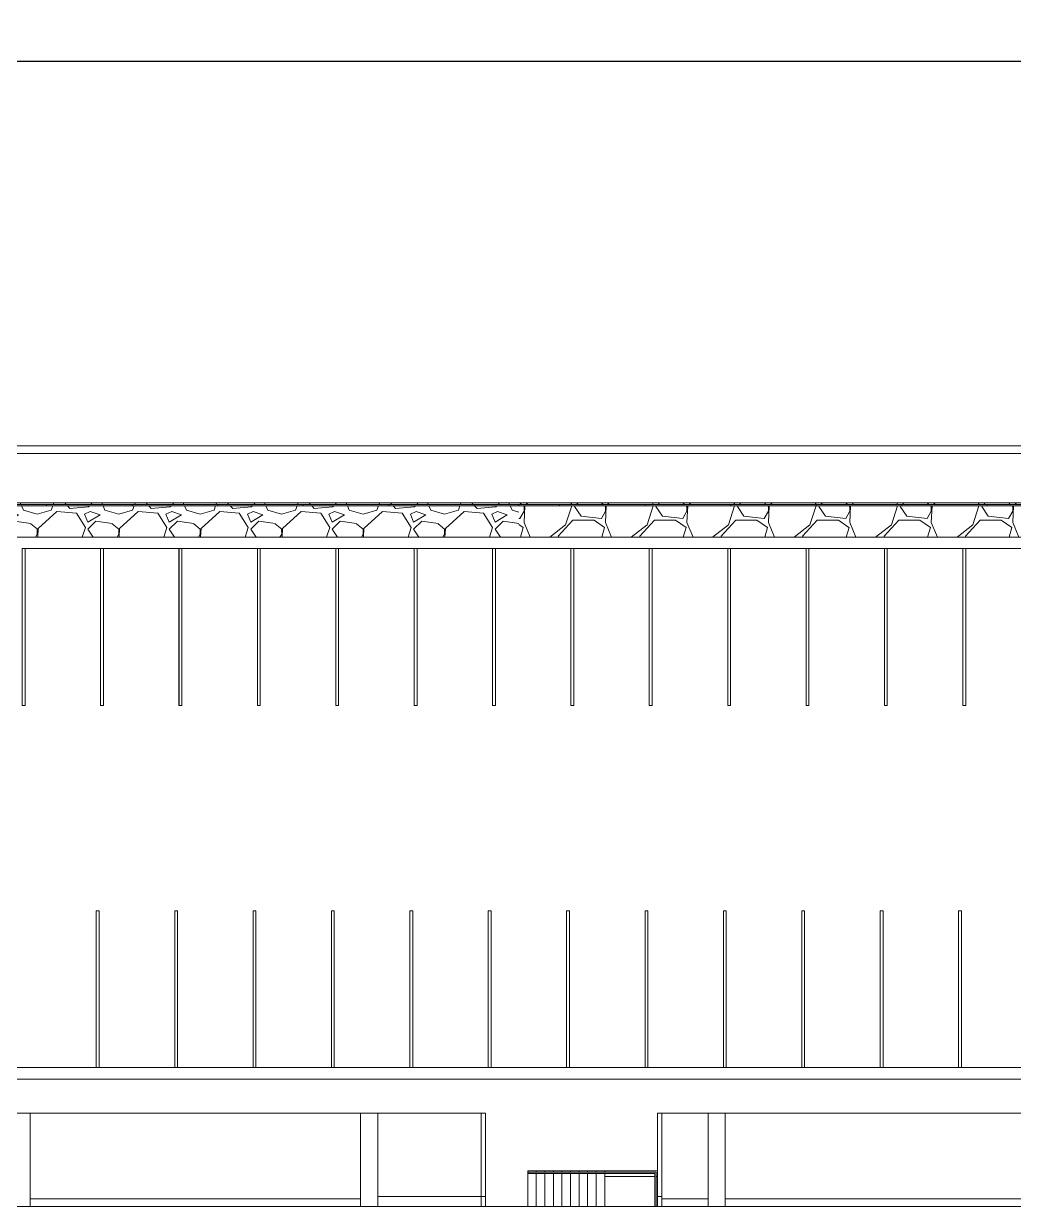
# Model space of a CAD drawing. Header units: metres. Extents: x -55 to 263, y -124 to 62.
# Drawn here: x 36.65 to 71.4, y 15.48 to 56.94 of the extents above; entities that cross this region are included whole.
import ezdxf

# ---------------------------------------------------------------- set-up
doc = ezdxf.new("R2010")
doc.units = ezdxf.units.M
for name, color, linetype, lineweight in [('0-1', 7, 'Continuous', 5), ('06MUREXT-1', 253, 'Continuous', 5), ('13CIVERT-1', 53, 'Continuous', 5), ('31COTAS', 1, 'Continuous', 5), ('45ESTAC-1', 53, 'Continuous', 5), ('46BANQ-1', 53, 'Continuous', 5), ('46BANQ-2', 254, 'Continuous', 5), ('53BAPS-1', 53, 'Continuous', 5), ('55BARANDAL-1', 53, 'Continuous', 5), ('70LINEA-1', 254, 'Continuous', 5), ('70LINEA-4', 255, 'Continuous', 9)]:
    doc.layers.add(name, color=color, linetype=linetype, lineweight=lineweight)
doc.styles.add('Arial_1', font='arial.ttf', dxfattribs={"width": 0.75, "height": 1.125})
doc.dimstyles.new('Standard__0_00_', dxfattribs={"dimscale": 0.3048, "dimtxt": 1.147792, "dimasz": 4.724409, "dimexe": 0, "dimexo": 1.476378, "dimgap": 0, "dimtad": 1, "dimrnd": 0.01, "dimzin": 0, "dimdsep": 46, "dimtxsty": 'Arial_1', "dimblk1": 'DOTSMALL', "dimblk2": 'DOTSMALL', "dimsah": 1, "dimcen": 0.09, "dimazin": 0, "dimtfac": 1, "dimtdec": 4, "dimtix": 1, "dimtmove": 0, "dimatfit": 3, "dimfxl": 1, "dimtvp": 1, "dimtolj": 1, "dimtzin": 0, "dimarcsym": 2})

# ---------------------------------------------------------------- blocks, each defined once
blk = doc.blocks.new('FP_14-A1 _ A250')
at = {"layer": '70LINEA-1'}
for p, q in [((34.351, 39.773), (34.753, 39.889)), ((34.953, 39.833), (34.351, 39.294)), ((34.753, 39.89), (34.807, 40.04)), ((34.826, 40.09), (34.844, 40.141)), ((35.639, 39.777), (34.953, 39.833)), ((35.275, 40.09), (35.228, 40.141)), ((35.41, 39.946), (35.323, 40.04)), ((36.067, 40.002), (35.41, 39.946)), ((36.124, 39.833), (35.924, 39.749)), ((36.102, 40.04), (36.067, 40.002)), ((36.468, 39.721), (36.125, 39.834)), ((36.195, 40.141), (36.148, 40.09)), ((36.529, 40.141), (36.551, 40.09)), ((36.573, 40.04), (36.639, 39.89)), ((36.639, 39.889), (37.124, 39.749)), ((37.125, 39.749), (37.61, 39.889)), ((37.81, 39.833), (37.154, 39.244)), ((37.61, 39.89), (37.665, 40.04)), ((37.683, 40.09), (37.702, 40.141)), ((38.496, 39.777), (37.81, 39.833)), ((38.133, 40.09), (38.085, 40.141)), ((38.267, 39.946), (38.18, 40.04)), ((38.925, 40.002), (38.267, 39.946)), ((38.982, 39.833), (38.782, 39.749)), ((38.959, 40.04), (38.925, 40.002)), ((39.325, 39.721), (38.982, 39.834)), ((39.052, 40.141), (39.006, 40.09)), ((39.386, 40.141), (39.408, 40.09)), ((39.43, 40.04), (39.496, 39.89)), ((39.496, 39.889), (39.982, 39.749)), ((39.982, 39.749), (40.468, 39.889)), ((40.668, 39.833), (40.011, 39.244)), ((40.468, 39.89), (40.522, 40.04)), ((40.541, 40.09), (40.559, 40.141)), ((41.354, 39.777), (40.668, 39.833)), ((40.99, 40.09), (40.943, 40.141)), ((41.125, 39.946), (41.038, 40.04)), ((41.782, 40.002), (41.125, 39.946)), ((41.839, 39.833), (41.639, 39.749)), ((41.817, 40.04), (41.782, 40.002)), ((42.182, 39.721), (41.839, 39.834)), ((41.91, 40.141), (41.863, 40.09)), ((42.244, 40.141), (42.266, 40.09)), ((42.288, 40.04), (42.354, 39.89)), ((42.354, 39.889), (42.839, 39.749)), ((42.84, 39.749), (43.325, 39.889)), ((43.525, 39.833), (42.869, 39.244)), ((43.325, 39.89), (43.38, 40.04)), ((43.398, 40.09), (43.416, 40.141)), ((44.211, 39.777), (43.525, 39.833)), ((43.848, 40.09), (43.8, 40.141)), ((43.982, 39.946), (43.895, 40.04)), ((44.639, 40.002), (43.982, 39.946)), ((44.697, 39.833), (44.497, 39.749)), ((44.674, 40.04), (44.64, 40.002)), ((45.04, 39.721), (44.697, 39.834)), ((44.767, 40.141), (44.721, 40.09)), ((45.101, 40.141), (45.123, 40.09)), ((45.145, 40.04), (45.211, 39.89)), ((45.211, 39.889), (45.697, 39.749)), ((45.697, 39.749), (46.183, 39.889)), ((46.383, 39.833), (45.726, 39.244)), ((46.183, 39.89), (46.237, 40.04)), ((46.255, 40.09), (46.274, 40.141)), ((47.069, 39.777), (46.383, 39.833)), ((46.705, 40.09), (46.658, 40.141)), ((46.84, 39.946), (46.753, 40.04)), ((47.497, 40.002), (46.84, 39.946)), ((47.554, 39.833), (47.354, 39.749)), ((47.532, 40.04), (47.497, 40.002)), ((47.897, 39.721), (47.554, 39.834)), ((47.625, 40.141), (47.578, 40.09)), ((47.958, 40.141), (47.981, 40.09)), ((48.003, 40.04), (48.068, 39.89)), ((48.069, 39.889), (48.554, 39.749)), ((48.555, 39.749), (49.04, 39.889)), ((49.24, 39.833), (48.584, 39.244)), ((49.04, 39.89), (49.095, 40.04)), ((49.113, 40.09), (49.131, 40.141)), ((49.926, 39.777), (49.24, 39.833)), ((49.563, 40.09), (49.515, 40.141)), ((49.697, 39.947), (49.61, 40.04)), ((50.354, 40.002), (49.697, 39.946)), ((50.412, 39.833), (50.212, 39.749)), ((50.389, 40.04), (50.355, 40.002)), ((50.755, 39.721), (50.412, 39.834)), ((50.482, 40.141), (50.436, 40.09)), ((50.816, 40.141), (50.838, 40.09)), ((50.86, 40.04), (50.926, 39.89)), ((50.926, 39.889), (51.412, 39.749)), ((51.412, 39.749), (51.898, 39.889)), ((52.098, 39.833), (51.441, 39.244)), ((51.898, 39.89), (51.952, 40.04)), ((51.97, 40.09), (51.989, 40.141)), ((52.784, 39.777), (52.098, 39.833)), ((52.42, 40.09), (52.373, 40.141)), ((52.555, 39.947), (52.468, 40.04)), ((53.212, 40.002), (52.555, 39.946)), ((53.269, 39.833), (53.069, 39.749)), ((53.247, 40.04), (53.212, 40.002)), ((53.612, 39.721), (53.269, 39.834)), ((53.34, 40.141), (53.293, 40.09)), ((53.673, 40.141), (53.696, 40.09)), ((53.718, 40.04), (53.783, 39.89)), ((53.783, 39.889), (54.021, 39.821)), ((35.954, 39.272), (35.639, 39.777)), ((35.924, 39.749), (36.039, 39.469)), ((36.039, 39.469), (36.467, 39.721)), ((36.325, 39.497), (36.039, 39.216)), ((36.897, 39.413), (36.325, 39.497)), ((37.126, 39.216), (36.897, 39.412)), ((38.811, 39.272), (38.497, 39.777)), ((38.782, 39.749), (38.896, 39.469)), ((38.896, 39.469), (39.325, 39.721)), ((39.182, 39.497), (38.897, 39.216)), ((39.754, 39.413), (39.182, 39.497)), ((39.983, 39.216), (39.754, 39.412)), ((41.669, 39.272), (41.354, 39.777)), ((41.639, 39.749), (41.754, 39.469)), ((41.754, 39.469), (42.182, 39.721)), ((42.04, 39.497), (41.754, 39.216)), ((42.612, 39.413), (42.04, 39.497)), ((42.84, 39.216), (42.612, 39.412)), ((44.526, 39.272), (44.212, 39.777)), ((44.497, 39.749), (44.611, 39.469)), ((44.611, 39.469), (45.04, 39.721)), ((44.897, 39.497), (44.612, 39.216)), ((45.469, 39.413), (44.897, 39.497)), ((45.698, 39.216), (45.469, 39.412)), ((47.384, 39.272), (47.069, 39.777)), ((47.354, 39.749), (47.469, 39.469)), ((47.469, 39.469), (47.897, 39.721)), ((47.755, 39.497), (47.469, 39.216)), ((48.326, 39.413), (47.755, 39.497)), ((48.555, 39.216), (48.327, 39.412)), ((50.241, 39.272), (49.927, 39.777)), ((50.212, 39.749), (50.326, 39.469)), ((50.326, 39.469), (50.755, 39.721)), ((50.612, 39.497), (50.327, 39.216)), ((51.184, 39.413), (50.612, 39.497)), ((51.413, 39.216), (51.184, 39.412)), ((53.099, 39.272), (52.784, 39.778)), ((53.069, 39.749), (53.184, 39.469)), ((53.184, 39.469), (53.612, 39.721)), ((53.47, 39.497), (53.184, 39.216)), ((54.021, 39.416), (53.47, 39.497)), ((35.846, 38.942), (35.953, 39.272)), ((36.039, 39.216), (36.225, 38.942)), ((37.066, 38.942), (37.125, 39.048)), ((37.125, 39.048), (37.125, 39.216)), ((37.154, 39.244), (37.139, 38.942)), ((38.704, 38.942), (38.811, 39.272)), ((38.897, 39.216), (39.083, 38.942)), ((39.923, 38.942), (39.983, 39.048)), ((39.983, 39.048), (39.983, 39.216)), ((40.011, 39.244), (39.997, 38.942)), ((41.561, 38.942), (41.668, 39.272)), ((41.754, 39.216), (41.94, 38.942)), ((42.781, 38.942), (42.84, 39.048)), ((42.84, 39.048), (42.84, 39.216)), ((42.868, 39.244), (42.854, 38.942)), ((44.419, 38.942), (44.526, 39.272)), ((44.612, 39.216), (44.798, 38.942)), ((45.638, 38.942), (45.698, 39.048)), ((45.698, 39.048), (45.697, 39.216)), ((45.726, 39.244), (45.711, 38.942)), ((47.276, 38.942), (47.383, 39.272)), ((47.469, 39.216), (47.655, 38.942)), ((48.495, 38.942), (48.555, 39.048)), ((48.555, 39.048), (48.555, 39.216)), ((48.583, 39.244), (48.569, 38.942)), ((50.134, 38.942), (50.241, 39.272)), ((50.327, 39.216), (50.513, 38.942)), ((51.353, 38.942), (51.413, 39.048)), ((51.413, 39.048), (51.412, 39.216)), ((51.441, 39.244), (51.426, 38.942)), ((52.991, 38.942), (53.098, 39.272)), ((53.184, 39.216), (53.37, 38.942))]:
    blk.add_line(p, q, dxfattribs=at)
blk = doc.blocks.new('FP_15-A1 _ A250')
at = {"layer": '70LINEA-1'}
for p, q in [((54.057, 39.594), (54.2, 39.849)), ((54.117, 40.09), (54.059, 40.141)), ((54.2, 40.018), (54.176, 40.04)), ((54.228, 40.04), (54.2, 39.452)), ((54.2, 39.849), (54.2, 40.019)), ((54.332, 40.141), (54.276, 40.09)), ((55.657, 39.367), (55.874, 40.04)), ((55.877, 40.09), (55.846, 40.141)), ((55.971, 40.019), (56.2, 39.679)), ((55.993, 40.04), (55.972, 40.019)), ((56.095, 40.141), (56.044, 40.09)), ((56.915, 39.594), (57.058, 39.849)), ((56.975, 40.09), (56.916, 40.141)), ((57.058, 40.018), (57.033, 40.04)), ((57.085, 40.04), (57.057, 39.452)), ((57.057, 39.849), (57.057, 40.019)), ((57.19, 40.141), (57.134, 40.09)), ((58.515, 39.367), (58.732, 40.04)), ((58.735, 40.09), (58.703, 40.141)), ((58.85, 40.04), (58.829, 40.019)), ((58.829, 40.019), (59.058, 39.679)), ((58.953, 40.141), (58.901, 40.09)), ((59.772, 39.593), (59.915, 39.849)), ((59.832, 40.09), (59.773, 40.141)), ((59.915, 40.018), (59.891, 40.04)), ((59.943, 40.04), (59.915, 39.452)), ((59.915, 39.848), (59.915, 40.019)), ((60.048, 40.141), (59.992, 40.09)), ((61.372, 39.366), (61.589, 40.04)), ((61.592, 40.09), (61.561, 40.141)), ((61.686, 40.019), (61.915, 39.678)), ((61.708, 40.04), (61.687, 40.018)), ((61.81, 40.141), (61.759, 40.09)), ((62.63, 39.593), (62.773, 39.848)), ((62.689, 40.09), (62.631, 40.141)), ((62.773, 40.018), (62.748, 40.04)), ((62.8, 40.04), (62.772, 39.452)), ((62.772, 39.848), (62.772, 40.018)), ((62.905, 40.141), (62.849, 40.09)), ((64.23, 39.366), (64.447, 40.04)), ((64.45, 40.09), (64.418, 40.141)), ((64.566, 40.04), (64.544, 40.018)), ((64.544, 40.018), (64.773, 39.678)), ((64.668, 40.141), (64.617, 40.09)), ((65.487, 39.593), (65.63, 39.848)), ((65.547, 40.09), (65.488, 40.141)), ((65.63, 40.018), (65.605, 40.04)), ((65.658, 40.04), (65.63, 39.451)), ((65.63, 39.848), (65.63, 40.018)), ((65.763, 40.141), (65.707, 40.09)), ((67.087, 39.366), (67.305, 40.04)), ((67.307, 40.09), (67.276, 40.141)), ((67.401, 40.018), (67.63, 39.678)), ((67.423, 40.04), (67.402, 40.018)), ((67.526, 40.141), (67.475, 40.09)), ((68.404, 40.09), (68.345, 40.141)), ((68.345, 39.593), (68.488, 39.848)), ((68.488, 40.017), (68.462, 40.04)), ((68.515, 40.04), (68.487, 39.451)), ((68.487, 39.848), (68.487, 40.018)), ((68.621, 40.141), (68.565, 40.09)), ((69.945, 39.366), (70.162, 40.04)), ((70.164, 40.09), (70.133, 40.141)), ((70.281, 40.04), (70.259, 40.018)), ((70.259, 40.018), (70.488, 39.678)), ((70.383, 40.141), (70.332, 40.09)), ((71.202, 39.593), (71.345, 39.848)), ((71.261, 40.09), (71.203, 40.141)), ((71.345, 40.017), (71.32, 40.04)), ((71.373, 40.04), (71.345, 39.451)), ((71.345, 39.848), (71.345, 40.018)), ((71.479, 40.141), (71.422, 40.09)), ((72.802, 39.366), (73.02, 40.04)), ((73.022, 40.09), (72.99, 40.141)), ((73.116, 40.018), (73.345, 39.678)), ((73.139, 40.04), (73.117, 40.018)), ((73.242, 40.142), (73.19, 40.09)), ((74.118, 40.09), (74.059, 40.142)), ((74.06, 39.592), (74.203, 39.848)), ((74.203, 40.017), (74.177, 40.04)), ((74.23, 40.04), (74.202, 39.451)), ((74.202, 39.847), (74.202, 40.018)), ((74.337, 40.142), (74.28, 40.09)), ((54.021, 39.598), (54.057, 39.594)), ((54.2, 39.453), (54.416, 38.942)), ((55.4, 38.97), (55.914, 39.537)), ((55.914, 39.537), (56.657, 39.537)), ((56.2, 39.679), (56.915, 39.593)), ((56.657, 39.537), (57.029, 39.282)), ((57.057, 39.453), (57.274, 38.942)), ((58.258, 38.97), (58.772, 39.537)), ((58.772, 39.537), (59.515, 39.537)), ((59.058, 39.678), (59.772, 39.593)), ((59.515, 39.537), (59.886, 39.282)), ((59.914, 39.452), (60.131, 38.942)), ((61.115, 38.97), (61.629, 39.537)), ((61.629, 39.537), (62.372, 39.537)), ((61.915, 39.678), (62.63, 39.593)), ((62.372, 39.537), (62.744, 39.282)), ((62.772, 39.452), (62.989, 38.942)), ((63.973, 38.97), (64.487, 39.537)), ((64.487, 39.536), (65.23, 39.536)), ((64.773, 39.678), (65.487, 39.593)), ((65.23, 39.537), (65.601, 39.282)), ((65.629, 39.452), (65.846, 38.941)), ((66.83, 38.969), (67.344, 39.536)), ((67.344, 39.536), (68.087, 39.536)), ((67.63, 39.678), (68.345, 39.593)), ((68.087, 39.537), (68.459, 39.282)), ((68.487, 39.452), (68.704, 38.941)), ((69.688, 38.969), (70.202, 39.536)), ((70.202, 39.536), (70.945, 39.536)), ((70.488, 39.678), (71.202, 39.592)), ((70.945, 39.537), (71.316, 39.281)), ((71.344, 39.452), (71.561, 38.941)), ((72.545, 38.969), (73.059, 39.536)), ((73.059, 39.536), (73.802, 39.536)), ((73.345, 39.677), (74.06, 39.592)), ((73.802, 39.536), (74.174, 39.281)), ((74.202, 39.452), (74.419, 38.941)), ((54.021, 39.386), (54.171, 39.282)), ((54.172, 39.282), (54.074, 38.942)), ((55.103, 38.942), (55.657, 39.367)), ((57.029, 39.282), (56.931, 38.942)), ((57.961, 38.942), (58.515, 39.367)), ((59.887, 39.282), (59.789, 38.942)), ((60.818, 38.942), (61.372, 39.366)), ((62.744, 39.281), (62.646, 38.942)), ((63.676, 38.941), (64.23, 39.366)), ((65.602, 39.281), (65.504, 38.941)), ((66.533, 38.941), (67.087, 39.366)), ((68.459, 39.281), (68.361, 38.941)), ((69.391, 38.941), (69.945, 39.366)), ((71.317, 39.281), (71.219, 38.941)), ((72.248, 38.941), (72.802, 39.365)), ((74.174, 39.281), (74.076, 38.941)), ((75.106, 38.941), (75.631, 39.343)), ((75.403, 38.969), (75.631, 39.221)), ((55.417, 38.942), (55.401, 38.97)), ((58.275, 38.942), (58.258, 38.97)), ((61.132, 38.942), (61.116, 38.97)), ((63.99, 38.941), (63.973, 38.969)), ((66.847, 38.941), (66.831, 38.969)), ((69.705, 38.941), (69.688, 38.969)), ((72.562, 38.941), (72.546, 38.969)), ((75.42, 38.941), (75.403, 38.969))]:
    blk.add_line(p, q, dxfattribs=at)
blk = doc.blocks.new('Railing - Railing-7176478-A1 _ A250')
at = {"layer": '55BARANDAL-1'}
for p, q in [((54.35, 16.67), (57.031, 16.67)), ((54.35, 16.632), (54.35, 16.67)), ((54.35, 16.632), (57.031, 16.632)), ((57.031, 16.67), (57.05, 16.67)), ((57.031, 16.632), (57.05, 16.632)), ((57.05, 16.67), (58.831, 16.67)), ((57.05, 16.632), (58.793, 16.632)), ((58.793, 16.632), (58.793, 15.476)), ((58.831, 16.67), (58.831, 15.476))]:
    blk.add_line(p, q, dxfattribs=at)
blk = doc.blocks.new('Parking Lot - Single - Single-V73-A1 _ A250')
at = {"layer": '70LINEA-1'}
for p, q in [((69.595, 38.067), (69.595, 38.54)), ((69.595, 38.54), (69.596, 38.54)), ((69.696, 38.54), (69.596, 38.54)), ((69.596, 38.54), (69.596, 33.041)), ((72.346, 38.54), (69.696, 38.54)), ((69.696, 33.041), (69.696, 38.54)), ((69.595, 33.04), (69.596, 33.041)), ((69.596, 33.041), (69.696, 33.041)), ((69.696, 33.041), (69.695, 33.04))]:
    blk.add_line(p, q, dxfattribs=at)
blk = doc.blocks.new('Parking Lot - Single - Single-V74-A1 _ A250')
at = {"layer": '70LINEA-1'}
for p, q in [((66.845, 35.812), (66.845, 38.54)), ((66.845, 38.54), (66.846, 38.54)), ((66.946, 38.54), (66.846, 38.54)), ((66.846, 38.54), (66.846, 33.041)), ((69.596, 38.54), (66.946, 38.54)), ((66.946, 33.041), (66.946, 38.54)), ((66.845, 33.04), (66.846, 33.041)), ((66.846, 33.041), (66.946, 33.041)), ((66.946, 33.041), (66.945, 33.04))]:
    blk.add_line(p, q, dxfattribs=at)
blk = doc.blocks.new('Parking Lot - Single - Single-V75-A1 _ A250')
at = {"layer": '70LINEA-1'}
for p, q in [((64.095, 33.557), (64.095, 38.54)), ((64.095, 38.54), (64.096, 38.54)), ((64.196, 38.54), (64.096, 38.54)), ((64.096, 38.54), (64.096, 33.041)), ((66.846, 38.54), (64.196, 38.54)), ((64.196, 33.041), (64.196, 38.54)), ((64.095, 33.04), (64.096, 33.041)), ((64.096, 33.041), (64.196, 33.041)), ((64.196, 33.041), (64.195, 33.04))]:
    blk.add_line(p, q, dxfattribs=at)
blk = doc.blocks.new('Parking Lot - Single - Single-V76-A1 _ A250')
at = {"layer": '70LINEA-1'}
for p, q in [((61.345, 33.04), (61.345, 38.54)), ((61.345, 38.54), (61.346, 38.54)), ((61.446, 38.54), (61.346, 38.54)), ((61.346, 38.54), (61.346, 33.041)), ((64.096, 38.54), (61.446, 38.54)), ((61.446, 33.041), (61.446, 38.54)), ((61.345, 33.04), (61.346, 33.041)), ((61.445, 33.04), (61.345, 33.04)), ((61.346, 33.041), (61.446, 33.041)), ((61.446, 33.041), (61.445, 33.04))]:
    blk.add_line(p, q, dxfattribs=at)
blk = doc.blocks.new('Parking Lot - Single - Single-V77-A1 _ A250')
at = {"layer": '70LINEA-1'}
for p, q in [((58.595, 37.247), (58.595, 38.54)), ((58.595, 38.54), (58.596, 38.54)), ((58.696, 38.54), (58.596, 38.54)), ((58.596, 38.54), (58.596, 33.041)), ((61.346, 38.54), (58.696, 38.54)), ((58.696, 33.041), (58.696, 38.54)), ((58.595, 33.04), (58.596, 33.041)), ((58.596, 33.041), (58.696, 33.041)), ((58.696, 33.041), (58.695, 33.04))]:
    blk.add_line(p, q, dxfattribs=at)
blk = doc.blocks.new('Parking Lot - Single - Single-V78-A1 _ A250')
at = {"layer": '70LINEA-1'}
for p, q in [((55.845, 34.992), (55.845, 38.54)), ((55.845, 38.54), (55.846, 38.54)), ((55.946, 38.54), (55.846, 38.54)), ((55.846, 38.54), (55.846, 33.041)), ((58.596, 38.54), (55.946, 38.54)), ((55.946, 33.041), (55.946, 38.54)), ((55.845, 33.04), (55.846, 33.041)), ((55.846, 33.041), (55.946, 33.041)), ((55.946, 33.041), (55.945, 33.04))]:
    blk.add_line(p, q, dxfattribs=at)
blk = doc.blocks.new('Parking Lot - Single - Single-V79-A1 _ A250')
at = {"layer": '70LINEA-1'}
for p, q in [((53.095, 33.04), (53.095, 38.54)), ((53.095, 38.54), (53.096, 38.54)), ((53.196, 38.54), (53.096, 38.54)), ((53.096, 38.54), (53.096, 33.041)), ((55.846, 38.54), (53.196, 38.54)), ((53.196, 33.041), (53.196, 38.54)), ((53.095, 33.04), (53.096, 33.041)), ((53.195, 33.04), (53.095, 33.04)), ((53.096, 33.041), (53.196, 33.041)), ((53.196, 33.041), (53.195, 33.04))]:
    blk.add_line(p, q, dxfattribs=at)
blk = doc.blocks.new('Parking Lot - Single - Single-V80-A1 _ A250')
at = {"layer": '70LINEA-1'}
for p, q in [((50.346, 33.04), (50.345, 38.54)), ((50.345, 38.54), (50.346, 38.54)), ((50.446, 38.54), (50.346, 38.54)), ((50.346, 38.54), (50.346, 33.041)), ((53.096, 38.54), (50.446, 38.54)), ((50.446, 33.041), (50.446, 38.54)), ((50.346, 33.041), (50.446, 33.041)), ((50.346, 33.04), (50.346, 33.041)), ((50.446, 33.04), (50.346, 33.04)), ((50.446, 33.041), (50.446, 33.04))]:
    blk.add_line(p, q, dxfattribs=at)
blk = doc.blocks.new('Parking Lot - Single - Single-V81-A1 _ A250')
at = {"layer": '70LINEA-1'}
for p, q in [((47.595, 36.427), (47.595, 38.54)), ((47.595, 38.54), (47.596, 38.54)), ((47.696, 38.54), (47.596, 38.54)), ((47.596, 38.54), (47.596, 33.04)), ((50.346, 38.54), (47.696, 38.54)), ((47.696, 33.04), (47.696, 38.54)), ((47.595, 33.04), (47.596, 33.04)), ((47.596, 33.04), (47.696, 33.04)), ((47.696, 33.04), (47.695, 33.04))]:
    blk.add_line(p, q, dxfattribs=at)
blk = doc.blocks.new('Parking Lot - Single - Single-V82-A1 _ A250')
at = {"layer": '70LINEA-1'}
for p, q in [((44.845, 34.172), (44.845, 38.54)), ((44.845, 38.54), (44.846, 38.54)), ((44.946, 38.54), (44.846, 38.54)), ((44.846, 38.54), (44.846, 33.04)), ((47.596, 38.54), (44.946, 38.54)), ((44.946, 33.04), (44.946, 38.54)), ((44.845, 33.04), (44.846, 33.04)), ((44.846, 33.04), (44.946, 33.04)), ((44.946, 33.04), (44.945, 33.04))]:
    blk.add_line(p, q, dxfattribs=at)
blk = doc.blocks.new('Parking Lot - Single - Single-V83-A1 _ A250')
at = {"layer": '70LINEA-1'}
for p, q in [((42.095, 33.04), (42.095, 38.54)), ((42.095, 38.54), (42.096, 38.54)), ((42.196, 38.54), (42.096, 38.54)), ((42.096, 38.54), (42.096, 33.04)), ((44.846, 38.54), (42.196, 38.54)), ((42.196, 33.04), (42.196, 38.54)), ((42.195, 33.04), (42.095, 33.04)), ((42.095, 33.04), (42.096, 33.04)), ((42.096, 33.04), (42.196, 33.04)), ((42.196, 33.04), (42.195, 33.04))]:
    blk.add_line(p, q, dxfattribs=at)
blk = doc.blocks.new('Parking Lot - Single - Single-V84-A1 _ A250')
at = {"layer": '70LINEA-1'}
for p, q in [((39.345, 37.862), (39.345, 38.54)), ((39.345, 38.54), (39.346, 38.54)), ((39.446, 38.54), (39.346, 38.54)), ((39.346, 38.54), (39.346, 33.04)), ((42.096, 38.54), (39.446, 38.54)), ((39.446, 33.04), (39.446, 38.54)), ((39.345, 33.04), (39.346, 33.04)), ((39.346, 33.04), (39.446, 33.04)), ((39.446, 33.04), (39.445, 33.04))]:
    blk.add_line(p, q, dxfattribs=at)
blk = doc.blocks.new('Parking Lot - Single - Single-V85-A1 _ A250')
at = {"layer": '70LINEA-1'}
for p, q in [((36.595, 35.607), (36.595, 38.54)), ((36.595, 38.54), (36.596, 38.54)), ((36.696, 38.54), (36.596, 38.54)), ((36.596, 38.54), (36.596, 33.04)), ((39.346, 38.54), (36.696, 38.54)), ((36.696, 33.04), (36.696, 38.54)), ((36.595, 33.04), (36.596, 33.04)), ((36.596, 33.04), (36.696, 33.04)), ((36.696, 33.04), (36.695, 33.04))]:
    blk.add_line(p, q, dxfattribs=at)
blk = doc.blocks.new('Parking Lot - Single - Single-V201-A1 _ A250')
at = {"layer": '70LINEA-1'}
for p, q in [((44.695, 25.84), (44.695, 20.34)), ((44.795, 25.84), (44.695, 25.84)), ((44.695, 25.84), (44.695, 25.84)), ((44.795, 20.34), (44.795, 25.84)), ((41.995, 20.34), (44.745, 20.34)), ((44.695, 20.34), (44.795, 20.34)), ((44.795, 20.34), (44.695, 20.34)), ((44.695, 20.34), (44.695, 20.34)), ((44.795, 20.34), (44.795, 20.34))]:
    blk.add_line(p, q, dxfattribs=at)
blk = doc.blocks.new('Parking Lot - Single - Single-V202-A1 _ A250')
at = {"layer": '70LINEA-1'}
for p, q in [((50.195, 25.84), (50.195, 20.34)), ((50.295, 25.84), (50.195, 25.84)), ((50.295, 20.34), (50.295, 25.84)), ((47.495, 20.34), (50.245, 20.34)), ((50.195, 20.34), (50.295, 20.34)), ((50.295, 20.34), (50.195, 20.34)), ((50.195, 20.34), (50.195, 20.34)), ((50.295, 20.34), (50.295, 20.34))]:
    blk.add_line(p, q, dxfattribs=at)
blk = doc.blocks.new('Parking Lot - Single - Single-V203-A1 _ A250')
at = {"layer": '70LINEA-1'}
for p, q in [((52.945, 25.84), (52.945, 20.34)), ((53.045, 25.84), (52.945, 25.84)), ((52.945, 25.84), (52.945, 25.839)), ((53.045, 20.34), (53.045, 25.84)), ((50.245, 20.34), (52.995, 20.34)), ((52.945, 20.34), (53.045, 20.34)), ((53.045, 20.34), (52.945, 20.34)), ((52.945, 20.34), (52.945, 20.34)), ((53.045, 20.34), (53.045, 20.34))]:
    blk.add_line(p, q, dxfattribs=at)
blk = doc.blocks.new('Parking Lot - Single - Single-V204-A1 _ A250')
at = {"layer": '70LINEA-1'}
for p, q in [((61.195, 25.84), (61.195, 20.34)), ((61.295, 25.84), (61.195, 25.84)), ((61.195, 25.84), (61.195, 25.839)), ((61.295, 20.34), (61.295, 25.84)), ((58.495, 20.34), (61.245, 20.34)), ((61.195, 20.34), (61.295, 20.34)), ((61.295, 20.34), (61.195, 20.34)), ((61.195, 20.34), (61.195, 20.34)), ((61.295, 20.34), (61.295, 20.34))]:
    blk.add_line(p, q, dxfattribs=at)
blk = doc.blocks.new('Parking Lot - Single - Single-V205-A1 _ A250')
at = {"layer": '70LINEA-1'}
for p, q in [((72.195, 25.839), (72.195, 20.34)), ((72.295, 25.839), (72.195, 25.839)), ((72.195, 25.839), (72.195, 25.839)), ((72.295, 20.34), (72.295, 25.839)), ((69.495, 20.34), (72.245, 20.34)), ((72.195, 20.34), (72.295, 20.34)), ((72.295, 20.34), (72.195, 20.34)), ((72.195, 20.34), (72.195, 20.34)), ((72.295, 20.34), (72.295, 20.34))]:
    blk.add_line(p, q, dxfattribs=at)
blk = doc.blocks.new('Railing - Railing-7533586-A1 _ A250')
at = {"layer": '55BARANDAL-1'}
for p, q in [((34.453, 40.09), (37.453, 40.09)), ((37.453, 40.04), (34.453, 40.04)), ((37.453, 40.09), (37.453, 40.04)), ((37.453, 40.04), (37.453, 40.09)), ((37.453, 40.09), (40.453, 40.09)), ((40.453, 40.04), (37.453, 40.04)), ((40.453, 40.09), (40.453, 40.04)), ((40.453, 40.04), (40.453, 40.09)), ((40.453, 40.09), (43.453, 40.09)), ((43.453, 40.04), (40.453, 40.04)), ((43.453, 40.09), (43.453, 40.04)), ((43.453, 40.04), (43.453, 40.09)), ((43.453, 40.09), (46.453, 40.09)), ((46.453, 40.04), (43.453, 40.04)), ((46.453, 40.09), (46.453, 40.04)), ((46.453, 40.04), (46.453, 40.09)), ((46.453, 40.09), (49.453, 40.09)), ((49.453, 40.04), (46.453, 40.04)), ((49.453, 40.09), (49.453, 40.04)), ((49.453, 40.04), (49.453, 40.09)), ((49.453, 40.09), (52.453, 40.09)), ((52.453, 40.04), (49.453, 40.04)), ((52.453, 40.09), (52.453, 40.04)), ((52.453, 40.04), (52.453, 40.09)), ((52.453, 40.09), (54.021, 40.09)), ((54.021, 40.04), (52.453, 40.04)), ((54.021, 40.04), (54.021, 40.09)), ((54.021, 40.09), (55.45, 40.09)), ((55.45, 40.04), (54.021, 40.04)), ((55.45, 40.09), (55.45, 40.04)), ((55.45, 40.04), (55.45, 40.09)), ((55.45, 40.09), (58.45, 40.09)), ((58.45, 40.04), (55.45, 40.04)), ((58.45, 40.09), (58.45, 40.04)), ((58.45, 40.04), (58.45, 40.09)), ((58.45, 40.09), (61.45, 40.09)), ((61.45, 40.04), (58.45, 40.04)), ((61.45, 40.09), (61.45, 40.04)), ((61.45, 40.04), (61.45, 40.09)), ((61.45, 40.09), (64.45, 40.09)), ((64.45, 40.04), (61.45, 40.04)), ((64.45, 40.09), (64.45, 40.04)), ((64.45, 40.04), (64.45, 40.09)), ((64.45, 40.09), (67.45, 40.09)), ((67.45, 40.04), (64.45, 40.04)), ((67.45, 40.09), (67.45, 40.04)), ((67.45, 40.04), (67.45, 40.09)), ((67.45, 40.09), (70.45, 40.09)), ((70.45, 40.04), (67.45, 40.04)), ((70.45, 40.09), (70.45, 40.04)), ((70.45, 40.04), (70.45, 40.09)), ((70.45, 40.09), (73.45, 40.09)), ((73.45, 40.04), (70.45, 40.04))]:
    blk.add_line(p, q, dxfattribs=at)
blk = doc.blocks.new('Parking Lot - Single - Single-V288-A1 _ A250')
at = {"layer": '70LINEA-1'}
for p, q in [((39.195, 25.84), (39.195, 20.34)), ((39.295, 25.84), (39.195, 25.84)), ((39.195, 25.84), (39.195, 25.84)), ((39.295, 20.34), (39.295, 25.84)), ((36.495, 20.34), (39.245, 20.34)), ((39.195, 20.34), (39.295, 20.34)), ((39.295, 20.34), (39.195, 20.34)), ((39.195, 20.34), (39.195, 20.34)), ((39.295, 20.34), (39.295, 20.34))]:
    blk.add_line(p, q, dxfattribs=at)
blk = doc.blocks.new('22011_AR_rvt-1-A1 _ A250')
at = {"layer": '06MUREXT-1'}
for p, q in [((52.699, 15.826), (52.699, 18.74)), ((52.699, 18.74), (52.851, 18.74)), ((52.851, 18.74), (52.851, 15.826)), ((58.881, 16.72), (58.881, 18.74)), ((58.881, 18.74), (59.034, 18.74)), ((59.034, 18.74), (59.034, 15.826)), ((52.699, 15.476), (52.699, 15.826)), ((52.851, 15.826), (52.699, 15.826)), ((52.851, 15.826), (52.851, 15.476)), ((58.881, 15.826), (58.881, 16.159)), ((58.881, 15.476), (58.881, 15.826)), ((59.034, 15.826), (58.881, 15.826)), ((59.034, 15.826), (59.034, 15.476))]:
    blk.add_line(p, q, dxfattribs=at)
at = {"layer": '13CIVERT-1'}
for p, q in [((54.331, 16.72), (54.331, 15.476)), ((54.331, 16.72), (54.631, 16.72)), ((54.331, 16.72), (54.331, 15.476)), ((54.631, 16.72), (54.931, 16.72)), ((54.631, 16.72), (54.631, 16.67)), ((54.631, 16.72), (54.631, 16.67)), ((54.631, 16.632), (54.631, 15.476)), ((54.631, 16.632), (54.631, 15.476)), ((54.931, 16.72), (55.231, 16.72)), ((54.931, 16.72), (54.931, 16.67)), ((54.931, 16.72), (54.931, 16.67)), ((54.931, 16.632), (54.931, 15.476)), ((54.931, 16.632), (54.931, 15.476)), ((55.231, 16.72), (55.531, 16.72)), ((55.231, 16.72), (55.231, 16.67)), ((55.231, 16.72), (55.231, 16.67)), ((55.231, 16.632), (55.231, 15.476)), ((55.231, 16.632), (55.231, 15.476)), ((55.531, 16.72), (55.831, 16.72)), ((55.531, 16.72), (55.531, 16.67)), ((55.531, 16.72), (55.531, 16.67)), ((55.531, 16.632), (55.531, 15.476)), ((55.531, 16.632), (55.531, 15.476)), ((55.831, 16.72), (56.131, 16.72)), ((55.831, 16.72), (55.831, 16.67)), ((55.831, 16.72), (55.831, 16.67)), ((55.831, 16.632), (55.831, 15.476)), ((55.831, 16.632), (55.831, 15.476)), ((56.131, 16.72), (56.431, 16.72)), ((56.131, 16.72), (56.131, 16.67)), ((56.131, 16.72), (56.131, 16.67)), ((56.131, 16.632), (56.131, 15.476)), ((56.131, 16.632), (56.131, 15.476)), ((56.431, 16.72), (56.731, 16.72)), ((56.431, 16.72), (56.431, 16.67)), ((56.431, 16.72), (56.431, 16.67)), ((56.431, 16.632), (56.431, 15.476)), ((56.431, 16.632), (56.431, 15.476)), ((56.731, 16.72), (57.031, 16.72)), ((56.731, 16.72), (56.731, 16.67)), ((56.731, 16.72), (56.731, 16.67)), ((56.731, 16.632), (56.731, 15.476)), ((56.731, 16.632), (56.731, 15.476)), ((58.881, 16.72), (57.031, 16.72)), ((57.031, 16.72), (57.031, 16.67)), ((57.031, 16.72), (57.031, 16.67)), ((57.031, 16.632), (57.031, 15.476)), ((57.031, 16.632), (57.031, 15.476)), ((58.881, 16.159), (58.881, 16.72))]:
    blk.add_line(p, q, dxfattribs=at)
at = {"layer": '46BANQ-1'}
for p, q in [((36.876, 18.74), (48.468, 18.74)), ((36.876, 15.74), (36.876, 18.74)), ((48.468, 18.74), (48.468, 15.74)), ((49.068, 18.74), (52.699, 18.74)), ((49.068, 15.826), (49.068, 18.74)), ((59.034, 18.74), (60.66, 18.74)), ((60.66, 18.74), (60.66, 15.74)), ((61.26, 18.74), (72.852, 18.74)), ((61.26, 15.74), (61.26, 18.74)), ((49.068, 15.476), (49.068, 15.826)), ((49.068, 15.826), (52.699, 15.826)), ((52.699, 15.826), (49.068, 15.826)), ((36.876, 15.476), (36.876, 15.74)), ((36.876, 15.74), (48.468, 15.74)), ((48.468, 15.74), (36.876, 15.74)), ((48.468, 15.74), (48.468, 15.476)), ((59.034, 15.74), (60.66, 15.74)), ((60.66, 15.74), (59.034, 15.74)), ((60.66, 15.74), (60.66, 15.476)), ((61.26, 15.476), (61.26, 15.74)), ((61.26, 15.74), (72.852, 15.74)), ((72.852, 15.74), (61.26, 15.74))]:
    blk.add_line(p, q, dxfattribs=at)
at = {"layer": '53BAPS-1'}
blk.add_line((0.339, 15.476), (182.541, 15.476), dxfattribs=at)
at = {"layer": '70LINEA-1'}
for p, q in [((54.021, 42.142), (34.351, 42.142)), ((75.631, 42.142), (54.021, 42.142)), ((34.351, 41.876), (54.021, 41.876)), ((54.021, 41.876), (75.631, 41.876)), ((54.021, 40.141), (34.351, 40.141)), ((75.631, 40.141), (54.021, 40.141)), ((54.021, 38.94), (34.351, 38.94)), ((75.631, 38.94), (54.021, 38.94)), ((36.696, 38.54), (39.346, 38.54)), ((39.446, 38.54), (40.172, 38.54)), ((40.172, 38.54), (42.096, 38.54)), ((42.196, 38.54), (44.846, 38.54)), ((44.946, 38.54), (47.596, 38.54)), ((47.696, 38.54), (50.172, 38.54)), ((50.172, 38.54), (50.346, 38.54)), ((50.446, 38.54), (53.096, 38.54)), ((53.196, 38.54), (55.846, 38.54)), ((55.946, 38.54), (58.596, 38.54)), ((58.696, 38.54), (60.172, 38.54)), ((60.172, 38.54), (61.346, 38.54)), ((61.446, 38.54), (64.096, 38.54)), ((64.196, 38.54), (66.846, 38.54)), ((66.946, 38.54), (69.596, 38.54)), ((69.696, 38.54), (70.172, 38.54)), ((70.172, 38.54), (72.346, 38.54)), ((40.172, 20.34), (30.172, 20.34)), ((50.172, 20.34), (40.172, 20.34)), ((60.172, 20.34), (50.172, 20.34)), ((70.172, 20.34), (60.172, 20.34)), ((80.172, 20.34), (70.172, 20.34)), ((28.345, 19.94), (90.276, 19.94)), ((52.699, 18.74), (28.345, 18.74)), ((61.26, 18.74), (60.66, 18.74))]:
    blk.add_line(p, q, dxfattribs=at)
at = {"layer": '45ESTAC-1'}
for name, p in [('Parking Lot - Single - Single-V85-A1 _ A250', (0, 0)), ('Parking Lot - Single - Single-V84-A1 _ A250', (0, 0)), ('Parking Lot - Single - Single-V83-A1 _ A250', (0, 0)), ('Parking Lot - Single - Single-V82-A1 _ A250', (0, 0)), ('Parking Lot - Single - Single-V81-A1 _ A250', (0, 0)), ('Parking Lot - Single - Single-V80-A1 _ A250', (0, 0)), ('Parking Lot - Single - Single-V79-A1 _ A250', (0, 0)), ('Parking Lot - Single - Single-V78-A1 _ A250', (0, 0)), ('Parking Lot - Single - Single-V77-A1 _ A250', (0, 0)), ('Parking Lot - Single - Single-V76-A1 _ A250', (0, 0)), ('Parking Lot - Single - Single-V75-A1 _ A250', (0, 0)), ('Parking Lot - Single - Single-V74-A1 _ A250', (0, 0)), ('Parking Lot - Single - Single-V73-A1 _ A250', (0, 0)), ('Parking Lot - Single - Single-V288-A1 _ A250', (0, 0)), ('Parking Lot - Single - Single-V201-A1 _ A250', (-2.75, 0)), ('Parking Lot - Single - Single-V201-A1 _ A250', (0, 0)), ('Parking Lot - Single - Single-V201-A1 _ A250', (2.75, 0)), ('Parking Lot - Single - Single-V202-A1 _ A250', (0, 0)), ('Parking Lot - Single - Single-V203-A1 _ A250', (0, 0)), ('Parking Lot - Single - Single-V203-A1 _ A250', (2.75, 0)), ('Parking Lot - Single - Single-V203-A1 _ A250', (5.5, 0)), ('Parking Lot - Single - Single-V204-A1 _ A250', (0, 0)), ('Parking Lot - Single - Single-V204-A1 _ A250', (2.75, 0)), ('Parking Lot - Single - Single-V204-A1 _ A250', (5.5, 0)), ('Parking Lot - Single - Single-V204-A1 _ A250', (8.25, 0)), ('Parking Lot - Single - Single-V205-A1 _ A250', (0, 0))]:
    blk.add_blockref(name, p, dxfattribs=at)
at = {"layer": '46BANQ-2'}
for name in ['FP_14-A1 _ A250', 'FP_15-A1 _ A250']:
    blk.add_blockref(name, (0, 0), dxfattribs=at)
at = {"layer": '55BARANDAL-1'}
for name in ['Railing - Railing-7533586-A1 _ A250', 'Railing - Railing-7176478-A1 _ A250']:
    blk.add_blockref(name, (0, 0), dxfattribs=at)
blk = doc.blocks.new('22011_ST_rvt-1-A1 _ A250')
at = {"layer": '70LINEA-4'}
for p, q in [((57.031, 16.72), (58.881, 16.72)), ((57.031, 16.72), (57.031, 16.67)), ((57.031, 16.632), (57.031, 16.52)), ((58.881, 16.72), (58.881, 16.52)), ((58.793, 16.52), (57.031, 16.52)), ((58.881, 16.52), (58.831, 16.52))]:
    blk.add_line(p, q, dxfattribs=at)
blk = doc.blocks.new('_DotSmall')
at = {"color": 0, "linetype": 'ByBlock', "const_width": 0.5}
blk.add_lwpolyline([(-0.0625, 0, 1), (0.0625, 0, 1)], format="xyb", close=True, dxfattribs=at)
blk = doc.blocks.new('DIMBLOCK2-A1 _ A250')
at = {"layer": '31COTAS', "color": 0, "lineweight": -2, "transparency": 16777216}
for p, q in [((-12.192, 55.436), (-12.192, 55.631)), ((-12.192, 55.631), (195.072, 55.631)), ((195.072, 55.436), (195.072, 55.631))]:
    blk.add_line(p, q, dxfattribs=at)
at = {"layer": 'Defpoints', "color": 0, "transparency": 16777216}
for p in [(-12.192, 55.886), (195.072, 55.886), (195.072, 55.631)]:
    blk.add_point(p, dxfattribs=at)
at = {"layer": '31COTAS', "color": 0, "lineweight": -2, "transparency": 16777216, "xscale": 1.439999999999999, "yscale": 1.439999999999999, "zscale": 1.439999999999999, "rotation": 180}
blk.add_blockref('_DotSmall', (-12.192, 55.631), dxfattribs=at)
at = {"layer": '31COTAS', "color": 0, "lineweight": -2, "transparency": 16777216, "xscale": 1.439999999999999, "yscale": 1.439999999999999, "zscale": 1.439999999999999}
blk.add_blockref('_DotSmall', (195.072, 55.631), dxfattribs=at)
at = {"layer": '31COTAS', "color": 0, "transparency": 16777216, "insert": (91.44, 56.206), "char_height": 1.125, "width": 4.19562, "attachment_point": 5, "style": 'Arial_1'}
blk.add_mtext('\\A1;207.26', dxfattribs=at)

msp = doc.modelspace()

# ---------------------------------------------------------------- block references
at = {"layer": '0-1'}
for name in ['22011_AR_rvt-1-A1 _ A250', '22011_ST_rvt-1-A1 _ A250']:
    msp.add_blockref(name, (0, 0), dxfattribs=at)

# ---------------------------------------------------------------- dimensions: what is measured, and where the dimension line sits
at = {"layer": '31COTAS'}
dim = msp.add_linear_dim(base=(195.072, 55.631), p1=(-12.192, 55.886), p2=(195.072, 55.886), dimstyle='Standard__0_00_', override={"dimpost": '<>', "dimfxl": 207.264}, dxfattribs=at)
dim.commit()
dim.dimension.update_dxf_attribs({"geometry": 'DIMBLOCK2-A1 _ A250', "text_midpoint": (91.44, 56.206)})

doc.saveas('drawing.dxf')
